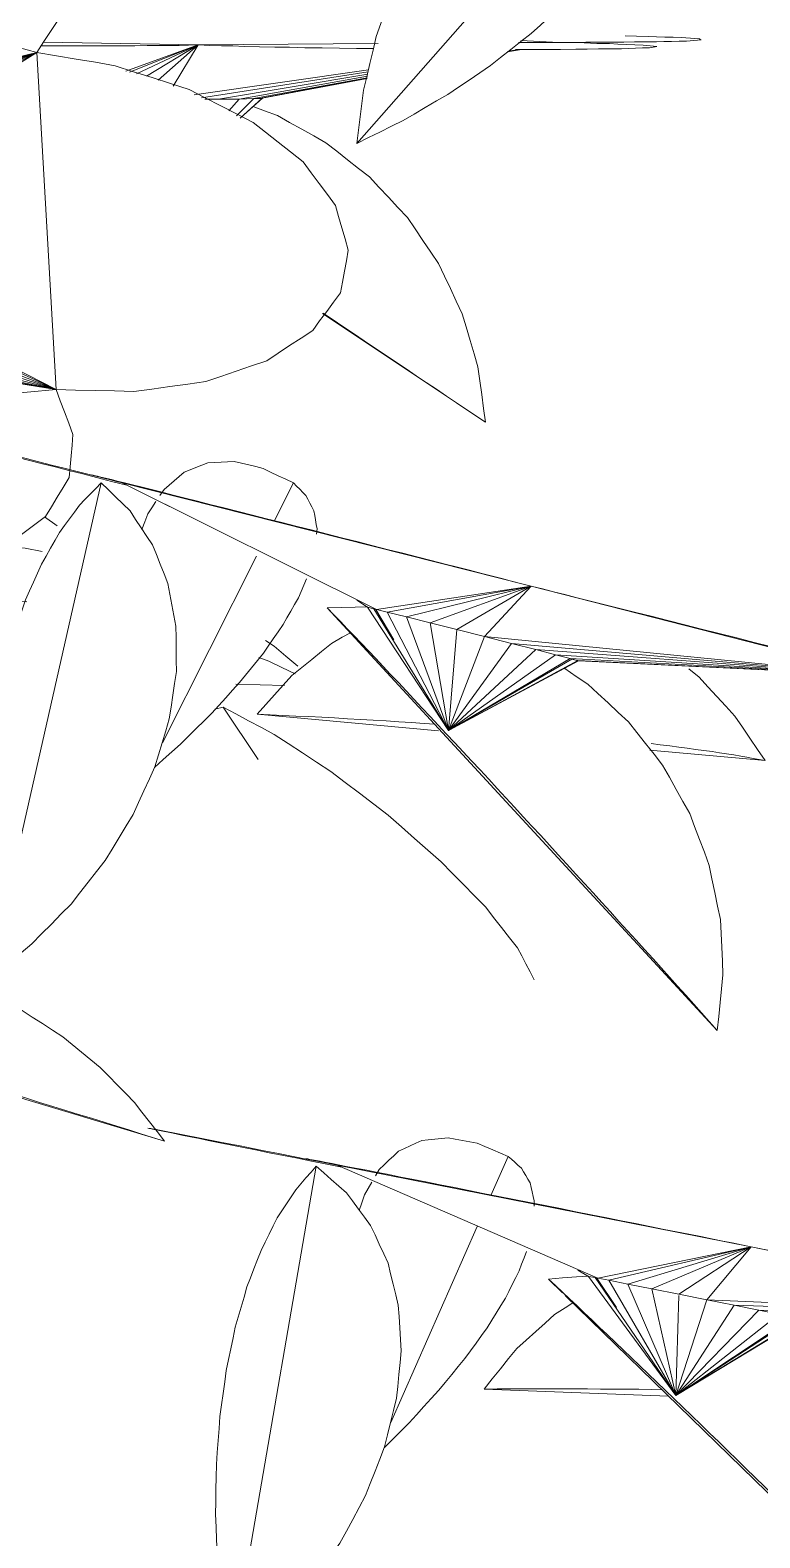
# Model space of a CAD drawing. Header units: metres. Extents: x 13.9 to 26.7, y -0.2 to 3.2.
# Drawn here: x 17.2058 to 17.2618, y 2.5053 to 2.6209 of the extents above; entities that cross this region are included whole.
import ezdxf

# ---------------------------------------------------------------- set-up
doc = ezdxf.new("R2010")
doc.units = ezdxf.units.M
doc.linetypes.add('_Pontos', pattern=[0.002, 0, -0.002])
for name, color, linetype, lineweight in [('Importações nas famílias', 10, 'Continuous', 5), ('Níveis', 50, 'Continuous', 9), ('Vegetação', 7, 'Continuous', 5)]:
    doc.layers.add(name, color=color, linetype=linetype, lineweight=lineweight)

# ---------------------------------------------------------------- blocks, each defined once
blk = doc.blocks.new('Planta_pergolado_12200 - plantas pergolado_skp_Component_12-V1675-Corte 1')
at = {"layer": 'Importações nas famílias'}
for p, q in [((17.21578, 2.58524), (17.21609, 2.58571)), ((17.22602, 2.5862), (17.22454, 2.58326)), ((17.22783, 2.58267), (17.2278, 2.58227)), ((17.22318, 2.58058), (17.21596, 2.56626))]:
    blk.add_line(p, q, dxfattribs=at)
at = {"layer": 'Importações nas famílias', "flags": 128}
for points in [[(17.21609, 2.58571), (17.21648, 2.58604), (17.21686, 2.58637), (17.21725, 2.5867), (17.21764, 2.58703)], [(17.21764, 2.58703), (17.21809, 2.58721), (17.21854, 2.58739), (17.219, 2.58757), (17.21945, 2.58775)], [(17.21945, 2.58775), (17.21996, 2.58777), (17.22047, 2.5878), (17.22097, 2.58782), (17.22148, 2.58785)], [(17.22148, 2.58785), (17.22203, 2.58772), (17.22259, 2.58759), (17.22314, 2.58746), (17.22369, 2.58732)], [(17.22369, 2.58732), (17.22427, 2.58704), (17.22485, 2.58676), (17.22543, 2.58648), (17.22602, 2.5862)], [(17.22602, 2.5862), (17.22626, 2.58596), (17.2265, 2.58572), (17.22674, 2.58548), (17.22698, 2.58524)], [(17.21484, 2.58382), (17.21515, 2.5843), (17.21546, 2.58477)], [(17.22698, 2.58524), (17.22713, 2.58495), (17.22728, 2.58465), (17.22743, 2.58436), (17.22758, 2.58406)], [(17.21438, 2.58263), (17.21461, 2.58322), (17.21484, 2.58382)], [(17.22758, 2.58406), (17.22765, 2.58371), (17.22771, 2.58337), (17.22777, 2.58302), (17.22783, 2.58267)], [(17.22703, 2.57884), (17.22682, 2.57835), (17.22662, 2.57787), (17.22641, 2.57739)], [(17.22641, 2.57739), (17.22611, 2.57688), (17.22582, 2.57636), (17.22552, 2.57584), (17.22523, 2.57533)], [(17.22523, 2.57533), (17.22485, 2.57478), (17.22447, 2.57424), (17.22409, 2.57369), (17.22371, 2.57315)], [(17.22371, 2.57315), (17.22326, 2.57258), (17.2228, 2.57201), (17.22234, 2.57145), (17.22188, 2.57088)], [(17.22188, 2.57088), (17.22135, 2.5703), (17.22082, 2.56971), (17.22029, 2.56913), (17.21976, 2.56855)], [(17.21976, 2.56855), (17.21916, 2.56795), (17.21856, 2.56736), (17.21796, 2.56676), (17.21736, 2.56617)], [(17.21736, 2.56617), (17.21669, 2.56557), (17.21603, 2.56498), (17.21537, 2.56438)]]:
    blk.add_lwpolyline(points, dxfattribs=at)
blk = doc.blocks.new('Planta_pergolado_12200 - plantas pergolado_skp_Component_12-V1676-Corte 1')
at = {"layer": 'Importações nas famílias'}
blk.add_line((17.25854, 2.5442), (17.22861, 2.57663), dxfattribs=at)
at = {"layer": 'Importações nas famílias', "flags": 128}
for points in [[(17.22861, 2.57663), (17.22968, 2.57665), (17.23075, 2.57668), (17.23169, 2.5767)], [(17.23067, 2.57448), (17.23015, 2.57502), (17.22964, 2.57556), (17.22913, 2.57609), (17.22861, 2.57663)], [(17.23289, 2.57214), (17.23234, 2.57272), (17.23178, 2.57331), (17.23122, 2.5739), (17.23067, 2.57448)], [(17.23526, 2.56962), (17.23467, 2.57025), (17.23408, 2.57088), (17.23348, 2.57151), (17.23289, 2.57214)], [(17.24684, 2.57196), (17.24772, 2.57136), (17.2486, 2.57077)], [(17.2486, 2.57077), (17.24938, 2.57005), (17.25016, 2.56932), (17.25094, 2.5686), (17.25172, 2.56788)], [(17.23775, 2.56696), (17.23713, 2.56762), (17.23651, 2.56829), (17.23588, 2.56895), (17.23526, 2.56962)], [(17.25172, 2.56788), (17.25238, 2.56705), (17.25303, 2.56621), (17.25369, 2.56538), (17.25435, 2.56454)], [(17.24034, 2.56418), (17.23969, 2.56488), (17.23904, 2.56557), (17.2384, 2.56626), (17.23775, 2.56696)], [(17.24298, 2.56132), (17.24232, 2.56204), (17.24166, 2.56275), (17.241, 2.56347), (17.24034, 2.56418)], [(17.25435, 2.56454), (17.25487, 2.56362), (17.25539, 2.56269), (17.25591, 2.56177), (17.25643, 2.56084)], [(17.24566, 2.55841), (17.24499, 2.55914), (17.24432, 2.55987), (17.24365, 2.56059), (17.24298, 2.56132)], [(17.25643, 2.56084), (17.2568, 2.55985), (17.25718, 2.55885), (17.25755, 2.55786), (17.25792, 2.55686)], [(17.24835, 2.55548), (17.24767, 2.55621), (17.247, 2.55694), (17.24633, 2.55768), (17.24566, 2.55841)], [(17.25792, 2.55686), (17.25813, 2.55582), (17.25835, 2.55478), (17.25856, 2.55374), (17.25878, 2.5527)], [(17.251, 2.55256), (17.25034, 2.55329), (17.24968, 2.55402), (17.24901, 2.55475), (17.24835, 2.55548)], [(17.25361, 2.54969), (17.25296, 2.55041), (17.25231, 2.55112), (17.25166, 2.55184), (17.251, 2.55256)], [(17.25878, 2.5527), (17.25883, 2.55164), (17.25888, 2.55057), (17.25893, 2.54951), (17.25898, 2.54845)], [(17.25613, 2.54689), (17.2555, 2.54759), (17.25487, 2.54829), (17.25424, 2.54899), (17.25361, 2.54969)], [(17.25898, 2.54845), (17.25887, 2.54739), (17.25876, 2.54633), (17.25865, 2.54527), (17.25854, 2.5442)], [(17.25854, 2.5442), (17.25793, 2.54488), (17.25733, 2.54555), (17.25673, 2.54622), (17.25613, 2.54689)]]:
    blk.add_lwpolyline(points, dxfattribs=at)
blk = doc.blocks.new('Planta_pergolado_12200 - plantas pergolado_skp_Component_12-V1677-Corte 1')
at = {"layer": 'Importações nas famílias'}
for p, q in [((17.25636, 2.57193), (17.25714, 2.57131)), ((17.23714, 2.56719), (17.22324, 2.56846)), ((17.26221, 2.5649), (17.25337, 2.56571))]:
    blk.add_line(p, q, dxfattribs=at)
at = {"layer": 'Importações nas famílias', "flags": 128}
for points in [[(17.22894, 2.57389), (17.22977, 2.57436), (17.23039, 2.57471)], [(17.2259, 2.57143), (17.22666, 2.57204), (17.22742, 2.57266), (17.22818, 2.57327), (17.22894, 2.57389)], [(17.22324, 2.56846), (17.2239, 2.5692), (17.22457, 2.56995), (17.22523, 2.57069), (17.2259, 2.57143)], [(17.25714, 2.57131), (17.25782, 2.57056), (17.25851, 2.56981), (17.2592, 2.56907), (17.25989, 2.56832)], [(17.22719, 2.56828), (17.2262, 2.56832), (17.22521, 2.56837), (17.22423, 2.56842), (17.22324, 2.56846)], [(17.23116, 2.56806), (17.23017, 2.56811), (17.22918, 2.56817), (17.22819, 2.56822), (17.22719, 2.56828)], [(17.25989, 2.56832), (17.26047, 2.56746), (17.26105, 2.56661), (17.26163, 2.56575), (17.26221, 2.5649)], [(17.23509, 2.56781), (17.23411, 2.56787), (17.23313, 2.56794), (17.23214, 2.568), (17.23116, 2.56806)], [(17.23686, 2.56769), (17.23606, 2.56775), (17.23509, 2.56781)], [(17.2556, 2.56594), (17.25489, 2.56602), (17.25417, 2.56611), (17.25346, 2.5662)], [(17.25815, 2.56559), (17.25751, 2.56568), (17.25687, 2.56576), (17.25624, 2.56585), (17.2556, 2.56594)], [(17.26036, 2.56524), (17.25981, 2.56533), (17.25925, 2.56542), (17.2587, 2.5655), (17.25815, 2.56559)], [(17.26221, 2.5649), (17.26175, 2.56498), (17.26129, 2.56507), (17.26082, 2.56516), (17.26036, 2.56524)]]:
    blk.add_lwpolyline(points, dxfattribs=at)
blk = doc.blocks.new('Planta_pergolado_12200 - plantas pergolado_skp_Component_12-V1670-Corte 1')
at = {"layer": 'Importações nas famílias'}
blk.add_line((17.03272, 2.54973), (17.04135, 2.58782), dxfattribs=at)
at = {"layer": 'Importações nas famílias', "flags": 128}
for points in [[(17.0397, 2.5861), (17.04011, 2.58653), (17.04052, 2.58696), (17.04094, 2.58739), (17.04135, 2.58782)], [(17.04135, 2.58782), (17.04191, 2.58728), (17.04246, 2.58674), (17.04302, 2.5862), (17.04357, 2.58566)], [(17.03817, 2.58402), (17.03855, 2.58454), (17.03893, 2.58506), (17.03932, 2.58558), (17.0397, 2.5861)], [(17.04357, 2.58566), (17.044, 2.58501), (17.04443, 2.58436), (17.04486, 2.58371), (17.04529, 2.58306)], [(17.03679, 2.58159), (17.03713, 2.58219), (17.03748, 2.5828), (17.03782, 2.58341), (17.03817, 2.58402)], [(17.04529, 2.58306), (17.04559, 2.58232), (17.04588, 2.58158), (17.04618, 2.58083), (17.04647, 2.58009)], [(17.03556, 2.57884), (17.03587, 2.57953), (17.03617, 2.58021), (17.03648, 2.5809), (17.03679, 2.58159)], [(17.04647, 2.58009), (17.04663, 2.57928), (17.04678, 2.57846), (17.04694, 2.57764), (17.04709, 2.57683)], [(17.03451, 2.57581), (17.03477, 2.57657), (17.03504, 2.57732), (17.0353, 2.57808), (17.03556, 2.57884)], [(17.04709, 2.57683), (17.0471, 2.57596), (17.04711, 2.57509), (17.04712, 2.57421), (17.04713, 2.57334)], [(17.03365, 2.57253), (17.03386, 2.57335), (17.03408, 2.57417), (17.0343, 2.57499), (17.03451, 2.57581)], [(17.04713, 2.57334), (17.04699, 2.57243), (17.04686, 2.57153), (17.04672, 2.57062), (17.04658, 2.56971)], [(17.03297, 2.56903), (17.03314, 2.5699), (17.03331, 2.57078), (17.03348, 2.57165), (17.03365, 2.57253)], [(17.04658, 2.56971), (17.04631, 2.56879), (17.04603, 2.56787), (17.04575, 2.56695), (17.04547, 2.56603)], [(17.03251, 2.56536), (17.03262, 2.56627), (17.03274, 2.56719), (17.03286, 2.56811), (17.03297, 2.56903)], [(17.04547, 2.56603), (17.04506, 2.56512), (17.04464, 2.5642), (17.04423, 2.56329), (17.04382, 2.56238)], [(17.03224, 2.56155), (17.03231, 2.5625), (17.03237, 2.56345), (17.03244, 2.5644), (17.03251, 2.56536)], [(17.03219, 2.55764), (17.03221, 2.55862), (17.03222, 2.5596), (17.03223, 2.56057), (17.03224, 2.56155)], [(17.04382, 2.56238), (17.04328, 2.56149), (17.04274, 2.56061), (17.0422, 2.55972), (17.04166, 2.55884)], [(17.04166, 2.55884), (17.041, 2.55801), (17.04035, 2.55717), (17.0397, 2.55634), (17.03905, 2.5555)], [(17.03235, 2.55369), (17.03231, 2.55468), (17.03227, 2.55567), (17.03223, 2.55666), (17.03219, 2.55764)], [(17.03905, 2.5555), (17.0383, 2.55474), (17.03754, 2.55397), (17.03679, 2.55321), (17.03604, 2.55244)], [(17.03272, 2.54973), (17.03263, 2.55072), (17.03254, 2.55171), (17.03244, 2.5527), (17.03235, 2.55369)], [(17.03604, 2.55244), (17.03521, 2.55177), (17.03438, 2.55109), (17.03355, 2.55041), (17.03272, 2.54973)]]:
    blk.add_lwpolyline(points, dxfattribs=at)
blk = doc.blocks.new('Planta_pergolado_12200 - plantas pergolado_skp_Component_17-V1678-Corte 1')
at = {"layer": 'Importações nas famílias'}
for p, q in [((17.2165, 2.5844), (17.21288, 2.5862)), ((17.21288, 2.5862), (17.2324, 2.5765)), ((17.24426, 2.57829), (17.21288, 2.5862)), ((17.2324, 2.5765), (17.24426, 2.57829)), ((17.23322, 2.57629), (17.24426, 2.57829)), ((17.23469, 2.57592), (17.24426, 2.57829)), ((17.23651, 2.57546), (17.24426, 2.57829)), ((17.23855, 2.57495), (17.24426, 2.57829)), ((17.24067, 2.57441), (17.24426, 2.57829)), ((17.24426, 2.57829), (17.27101, 2.57144)), ((17.23089, 2.5772), (17.23169, 2.57667)), ((17.23791, 2.56721), (17.23169, 2.57667)), ((17.23169, 2.57667), (17.23219, 2.57655)), ((17.23791, 2.56721), (17.23219, 2.57655)), ((17.23219, 2.57655), (17.2324, 2.5765)), ((17.23373, 2.57417), (17.23233, 2.5765)), ((17.2324, 2.5765), (17.23322, 2.57629)), ((17.23791, 2.56721), (17.23322, 2.57629)), ((17.23322, 2.57629), (17.23469, 2.57592)), ((17.23791, 2.56721), (17.23469, 2.57592)), ((17.23469, 2.57592), (17.23651, 2.57546)), ((17.23791, 2.56721), (17.23651, 2.57546)), ((17.23651, 2.57546), (17.23855, 2.57495)), ((17.23791, 2.56721), (17.23855, 2.57495)), ((17.23791, 2.56721), (17.24067, 2.57441)), ((17.23855, 2.57495), (17.24067, 2.57441)), ((17.27101, 2.57144), (17.24067, 2.57441)), ((17.24274, 2.57388), (17.24067, 2.57441)), ((17.23791, 2.56721), (17.24274, 2.57388)), ((17.23791, 2.56721), (17.24461, 2.57341)), ((17.23791, 2.56721), (17.24614, 2.57301)), ((17.24461, 2.57341), (17.24274, 2.57388)), ((17.24274, 2.57388), (17.27101, 2.57144)), ((17.24614, 2.57301), (17.24461, 2.57341)), ((17.24461, 2.57341), (17.27101, 2.57144)), ((17.27101, 2.57144), (17.24614, 2.57301)), ((17.24725, 2.57273), (17.24614, 2.57301)), ((17.23791, 2.56721), (17.24725, 2.57273)), ((17.23791, 2.56721), (17.24739, 2.57268)), ((17.24784, 2.57257), (17.23791, 2.56721)), ((17.23791, 2.56721), (17.24789, 2.57255)), ((17.27101, 2.57144), (17.24725, 2.57273)), ((17.24772, 2.5726), (17.24725, 2.57273)), ((17.24789, 2.57255), (17.24739, 2.57268)), ((17.24772, 2.5726), (17.24784, 2.57257)), ((17.24784, 2.57257), (17.24789, 2.57255)), ((17.24784, 2.57257), (17.27101, 2.57144)), ((17.24789, 2.57255), (17.27101, 2.57144))]:
    blk.add_line(p, q, dxfattribs=at)
at = {"layer": 'Importações nas famílias', "flags": 128}
for points in [[(17.20667, 2.5877), (17.20577, 2.58793), (17.20488, 2.58816), (17.20399, 2.58838), (17.20309, 2.58861)], [(17.20453, 2.58831), (17.20551, 2.58807), (17.20648, 2.58782), (17.20746, 2.58757), (17.20843, 2.58733)], [(17.21092, 2.58662), (17.20985, 2.58689), (17.20879, 2.58716), (17.20773, 2.58743), (17.20667, 2.5877)], [(17.20843, 2.58733), (17.20954, 2.58705), (17.21066, 2.58677), (17.21177, 2.58648), (17.21288, 2.5862)], [(17.2111, 2.58667), (17.21095, 2.58671), (17.2108, 2.58675), (17.21065, 2.58679), (17.2105, 2.58683)], [(17.2105, 2.58683), (17.21066, 2.58679), (17.21082, 2.58676), (17.21098, 2.58672), (17.21114, 2.58668)], [(17.21323, 2.58603), (17.21207, 2.58632), (17.21092, 2.58662)], [(17.21288, 2.5862), (17.21244, 2.58632), (17.21199, 2.58644), (17.21154, 2.58655), (17.2111, 2.58667)], [(17.21114, 2.58668), (17.21159, 2.58657), (17.21205, 2.58646), (17.2125, 2.58634), (17.21296, 2.58623)], [(17.21296, 2.58623), (17.21368, 2.58605), (17.2144, 2.58587), (17.21512, 2.58569), (17.21584, 2.58551)], [(17.21584, 2.58551), (17.21678, 2.58527), (17.21772, 2.58503), (17.21866, 2.5848), (17.2196, 2.58456)], [(17.2196, 2.58456), (17.22069, 2.58428), (17.22178, 2.58401), (17.22287, 2.58373), (17.22396, 2.58346)], [(17.22396, 2.58346), (17.22513, 2.58316), (17.2263, 2.58286), (17.22747, 2.58257), (17.22864, 2.58227)], [(17.22864, 2.58227), (17.22981, 2.58197), (17.23098, 2.58168), (17.23215, 2.58138), (17.23332, 2.58108)], [(17.23332, 2.58108), (17.23441, 2.58081), (17.23549, 2.58053), (17.23658, 2.58025), (17.23767, 2.57998)], [(17.23767, 2.57998), (17.2386, 2.57974), (17.23953, 2.5795), (17.24047, 2.57926), (17.2414, 2.57902)], [(17.2414, 2.57902), (17.24211, 2.57884), (17.24283, 2.57865), (17.24354, 2.57847), (17.24426, 2.57829)], [(17.24426, 2.57829), (17.24512, 2.57807), (17.24598, 2.57786), (17.24684, 2.57764), (17.2477, 2.57742)], [(17.2477, 2.57742), (17.24882, 2.57714), (17.24994, 2.57686), (17.25106, 2.57657), (17.25219, 2.57629)], [(17.25219, 2.57629), (17.25347, 2.57597), (17.25476, 2.57564), (17.25605, 2.57531), (17.25734, 2.57499)], [(17.25734, 2.57499), (17.25869, 2.57465), (17.26003, 2.57431), (17.26137, 2.57396), (17.26272, 2.57362)]]:
    blk.add_lwpolyline(points, dxfattribs=at)
blk = doc.blocks.new('Planta_pergolado_12200 - plantas pergolado_skp_Component_16-V1679-Corte 1')
for name, p in [('Planta_pergolado_12200 - plantas pergolado_skp_Component_17-V1678-Corte 1', (0, 0)), ('Planta_pergolado_12200 - plantas pergolado_skp_Component_12-V1675-Corte 1', (0, 0)), ('Planta_pergolado_12200 - plantas pergolado_skp_Component_12-V1670-Corte 1', (0.16991, -0.00161)), ('Planta_pergolado_12200 - plantas pergolado_skp_Component_12-V1676-Corte 1', (0, 0)), ('Planta_pergolado_12200 - plantas pergolado_skp_Component_12-V1677-Corte 1', (0, 0))]:
    blk.add_blockref(name, p)
blk = doc.blocks.new('Planta_pergolado_12200 - plantas pergolado_skp_-3067460-Corte 1')
blk.add_blockref('Planta_pergolado_12200 - plantas pergolado_skp_Component_16-V1679-Corte 1', (0, 0))
blk = doc.blocks.new('Planta_pergolado_12200 - plantas pergolado_skp_Component_12-V1912-Corte 1')
at = {"layer": 'Importações nas famílias'}
for p, q in [((17.19471, 2.58145), (17.19605, 2.58149)), ((17.20543, 2.58119), (17.20675, 2.58093)), ((17.22388, 2.57411), (17.22454, 2.57369)), ((17.20368, 2.5712), (17.17228, 2.57198)), ((17.22413, 2.57252), (17.22336, 2.57281)), ((17.22533, 2.57067), (17.22161, 2.57076))]:
    blk.add_line(p, q, dxfattribs=at)
at = {"layer": 'Importações nas famílias', "flags": 128}
for points in [[(17.18948, 2.58066), (17.19079, 2.58086), (17.19209, 2.58106), (17.1934, 2.58125), (17.19471, 2.58145)], [(17.20275, 2.58141), (17.20409, 2.5813), (17.20543, 2.58119)], [(17.18451, 2.57928), (17.18576, 2.57963), (17.187, 2.57997), (17.18824, 2.58032), (17.18948, 2.58066)], [(17.17992, 2.57734), (17.18107, 2.57783), (17.18222, 2.57831), (17.18337, 2.5788), (17.18451, 2.57928)], [(17.17581, 2.57489), (17.17684, 2.5755), (17.17787, 2.57612), (17.17889, 2.57673), (17.17992, 2.57734)], [(17.19072, 2.57693), (17.18951, 2.57674), (17.18829, 2.57656), (17.18707, 2.57637), (17.18585, 2.57618)], [(17.19568, 2.57733), (17.19444, 2.57723), (17.1932, 2.57713), (17.19196, 2.57703), (17.19072, 2.57693)], [(17.20067, 2.57739), (17.19942, 2.57737), (17.19817, 2.57736), (17.19693, 2.57735), (17.19568, 2.57733)], [(17.20556, 2.57709), (17.20439, 2.57716), (17.20315, 2.57724), (17.20191, 2.57731), (17.20067, 2.57739)], [(17.18585, 2.57618), (17.18467, 2.57591), (17.18349, 2.57564), (17.1823, 2.57537), (17.18112, 2.5751)], [(17.17228, 2.57198), (17.17316, 2.5727), (17.17404, 2.57343), (17.17493, 2.57416), (17.17581, 2.57489)], [(17.18112, 2.5751), (17.17998, 2.57475), (17.17885, 2.5744), (17.17771, 2.57404), (17.17658, 2.57369)], [(17.17658, 2.57369), (17.1755, 2.57326), (17.17443, 2.57283), (17.17335, 2.57241), (17.17228, 2.57198)], [(17.22454, 2.57369), (17.22544, 2.57292), (17.22635, 2.57215)], [(17.22614, 2.57156), (17.22513, 2.57204), (17.22413, 2.57252)]]:
    blk.add_lwpolyline(points, dxfattribs=at)
blk = doc.blocks.new('Planta_pergolado_12200 - plantas pergolado_skp_Component_17-V1914-Corte 1')
at = {"layer": 'Importações nas famílias'}
for p, q in [((17.18775, 2.62434), (17.20633, 2.61924)), ((17.20633, 2.61924), (17.1735, 2.61111)), ((17.17463, 2.61078), (17.20633, 2.61924)), ((17.17649, 2.61017), (17.20633, 2.61924)), ((17.20633, 2.61924), (17.17886, 2.60935)), ((17.20633, 2.61924), (17.18116, 2.60827)), ((17.18299, 2.60694), (17.20633, 2.61924)), ((17.18426, 2.60546), (17.20633, 2.61924)), ((17.20781, 2.59336), (17.20633, 2.61924)), ((17.18428, 2.60543), (17.20781, 2.59336)), ((17.20781, 2.59336), (17.18604, 2.60335)), ((17.20781, 2.59336), (17.18718, 2.60144)), ((17.20781, 2.59336), (17.18902, 2.5994)), ((17.20781, 2.59336), (17.19171, 2.59754)), ((17.20781, 2.59336), (17.19415, 2.59625)), ((17.20781, 2.59336), (17.19586, 2.59552)), ((17.20781, 2.59336), (17.19596, 2.59531)), ((17.20781, 2.59336), (17.196, 2.59528)), ((17.20781, 2.59336), (17.19905, 2.5926))]:
    blk.add_line(p, q, dxfattribs=at)
at = {"layer": 'Importações nas famílias', "flags": 128}
for points in [[(17.20853, 2.62262), (17.20798, 2.62177), (17.20743, 2.62093), (17.20688, 2.62008), (17.20633, 2.61924)], [(17.20633, 2.61924), (17.20783, 2.61898), (17.20934, 2.61873), (17.21084, 2.61848), (17.21235, 2.61822)], [(17.21235, 2.61822), (17.21376, 2.61776), (17.21518, 2.61731), (17.21659, 2.61685), (17.21801, 2.61639)], [(17.21801, 2.61639), (17.21924, 2.61576), (17.22046, 2.61513), (17.22169, 2.6145), (17.22292, 2.61387)], [(17.22292, 2.61387), (17.22388, 2.61312), (17.22484, 2.61236), (17.2258, 2.6116), (17.22676, 2.61084)], [(17.22676, 2.61084), (17.22738, 2.61), (17.228, 2.60917), (17.22863, 2.60833), (17.22925, 2.6075)], [(17.22925, 2.6075), (17.22949, 2.60664), (17.22974, 2.60578), (17.22998, 2.60493), (17.23023, 2.60407)], [(17.23023, 2.60407), (17.23008, 2.60325), (17.22993, 2.60244), (17.22978, 2.60162), (17.22963, 2.6008)], [(17.22963, 2.6008), (17.2291, 2.60007), (17.22857, 2.59935), (17.22803, 2.59863), (17.2275, 2.5979)], [(17.2275, 2.5979), (17.22662, 2.59732), (17.22573, 2.59674), (17.22485, 2.59616), (17.22397, 2.59557)], [(17.22397, 2.59557), (17.2228, 2.59518), (17.22163, 2.59478), (17.22046, 2.59438), (17.21929, 2.59398)], [(17.21929, 2.59398), (17.21791, 2.59379), (17.21654, 2.5936), (17.21516, 2.59341), (17.21378, 2.59322)], [(17.21378, 2.59322), (17.21229, 2.59326), (17.2108, 2.59329), (17.2093, 2.59333), (17.20781, 2.59336)], [(17.20781, 2.59336), (17.20813, 2.5925), (17.20846, 2.59165), (17.20878, 2.59079), (17.2091, 2.58993)], [(17.2091, 2.58993), (17.20903, 2.5891), (17.20896, 2.58827), (17.20889, 2.58744), (17.20882, 2.58661)], [(17.20882, 2.58661), (17.20836, 2.58586), (17.2079, 2.58512), (17.20745, 2.58437), (17.20699, 2.58362)], [(17.20699, 2.58362), (17.20617, 2.58301), (17.20535, 2.58239), (17.20454, 2.58178), (17.20384, 2.58125)]]:
    blk.add_lwpolyline(points, dxfattribs=at)
blk = doc.blocks.new('Planta_pergolado_12200 - plantas pergolado_skp_Component_16-V1915-Corte 1')
for name in ['Planta_pergolado_12200 - plantas pergolado_skp_Component_17-V1914-Corte 1', 'Planta_pergolado_12200 - plantas pergolado_skp_Component_12-V1912-Corte 1']:
    blk.add_blockref(name, (0, 0))
blk = doc.blocks.new('Planta_pergolado_12200 - plantas pergolado_skp_-V1928-Corte 1')
blk.add_blockref('Planta_pergolado_12200 - plantas pergolado_skp_Component_16-V1915-Corte 1', (0, 0))
blk = doc.blocks.new('Planta_pergolado_12200 - plantas pergolado_skp_-3067462-Corte 1')
blk.add_blockref('Planta_pergolado_12200 - plantas pergolado_skp_-V1928-Corte 1', (0, 0))
blk = doc.blocks.new('Planta_pergolado_12200 - plantas pergolado_skp_-3067465-Corte 1')
for name in ['Planta_pergolado_12200 - plantas pergolado_skp_-3067462-Corte 1', 'Planta_pergolado_12200 - plantas pergolado_skp_-3067460-Corte 1']:
    blk.add_blockref(name, (0, 0))
blk = doc.blocks.new('Planta_pergolado_12200 - plantas pergolado_skp_Component_12-V2201-Corte 1')
at = {"layer": 'Importações nas famílias'}
blk.add_line((17.24075, 2.59086), (17.22825, 2.5992), dxfattribs=at)
at = {"layer": 'Importações nas famílias', "flags": 128}
for points in [[(17.22292, 2.61509), (17.2238, 2.61476), (17.2248, 2.61439)], [(17.2248, 2.61439), (17.22573, 2.61387), (17.22666, 2.61335), (17.22758, 2.61283), (17.22851, 2.61231)], [(17.22851, 2.61231), (17.22935, 2.61165), (17.23018, 2.61099), (17.23102, 2.61034), (17.23186, 2.60968)], [(17.23186, 2.60968), (17.23258, 2.6089), (17.23331, 2.60812), (17.23403, 2.60734), (17.23476, 2.60657)], [(17.23476, 2.60657), (17.23536, 2.60569), (17.23595, 2.6048), (17.23655, 2.60392), (17.23715, 2.60304)], [(17.23715, 2.60304), (17.2376, 2.60208), (17.23806, 2.60112), (17.23851, 2.60015), (17.23897, 2.59919)], [(17.23144, 2.59711), (17.23062, 2.59766), (17.22981, 2.59821), (17.22899, 2.59876), (17.22829, 2.59922)], [(17.23897, 2.59919), (17.23927, 2.59817), (17.23957, 2.59714), (17.23988, 2.59612), (17.24018, 2.5951)], [(17.23466, 2.59496), (17.23385, 2.59549), (17.23305, 2.59603), (17.23225, 2.59657), (17.23144, 2.59711)], [(17.23777, 2.59286), (17.23699, 2.59339), (17.23621, 2.59391), (17.23544, 2.59443), (17.23466, 2.59496)], [(17.24018, 2.5951), (17.24032, 2.59404), (17.24047, 2.59298), (17.24061, 2.59192), (17.24075, 2.59086)], [(17.24075, 2.59086), (17.24001, 2.59136), (17.23926, 2.59186), (17.23852, 2.59236), (17.23777, 2.59286)]]:
    blk.add_lwpolyline(points, dxfattribs=at)
blk = doc.blocks.new('Planta_pergolado_12200 - plantas pergolado_skp_Component_17-V2203-Corte 1')
at = {"layer": 'Importações nas famílias'}
for p, q in [((17.20666, 2.61975), (17.20742, 2.61975)), ((17.21872, 2.61981), (17.20685, 2.62003)), ((17.21316, 2.6178), (17.21872, 2.61981)), ((17.21345, 2.61773), (17.21872, 2.61981)), ((17.21399, 2.6176), (17.21872, 2.61981)), ((17.21474, 2.61741), (17.21872, 2.61981)), ((17.21565, 2.61711), (17.21872, 2.61981)), ((17.2168, 2.61664), (17.21872, 2.61981)), ((17.21872, 2.61981), (17.23251, 2.61991)), ((17.24243, 2.61927), (17.24351, 2.61947)), ((17.24244, 2.61927), (17.24349, 2.61947)), ((17.24345, 2.61947), (17.24246, 2.61929)), ((17.24332, 2.61947), (17.24251, 2.61933)), ((17.24328, 2.61999), (17.24638, 2.62001)), ((17.24346, 2.62015), (17.24638, 2.62001)), ((17.23179, 2.61791), (17.21841, 2.61598)), ((17.21897, 2.61575), (17.23176, 2.61774)), ((17.22026, 2.61565), (17.23173, 2.61757)), ((17.2317, 2.61741), (17.22185, 2.61566)), ((17.23168, 2.61729), (17.22299, 2.61569)), ((17.22361, 2.61572), (17.23167, 2.61724)), ((17.22367, 2.61576), (17.23168, 2.61726)), ((17.22165, 2.61438), (17.22299, 2.61569)), ((17.22299, 2.61569), (17.22185, 2.61566)), ((17.22361, 2.61572), (17.22193, 2.6142)), ((17.22194, 2.6142), (17.22367, 2.61576)), ((17.22349, 2.61571), (17.22299, 2.61569)), ((17.22349, 2.61571), (17.22361, 2.61572)), ((17.22361, 2.61572), (17.22367, 2.61576)), ((17.22026, 2.61565), (17.21921, 2.61565)), ((17.22185, 2.61566), (17.22026, 2.61565)), ((17.22105, 2.61476), (17.22185, 2.61566))]:
    blk.add_line(p, q, dxfattribs=at)
at = {"layer": 'Importações nas famílias', "flags": 128}
for points in [[(17.25324, 2.62047), (17.25235, 2.62049), (17.25147, 2.62051)], [(17.25579, 2.62037), (17.25515, 2.6204), (17.25451, 2.62042), (17.25387, 2.62044), (17.25324, 2.62047)], [(17.25718, 2.62028), (17.25683, 2.6203), (17.25648, 2.62032), (17.25613, 2.62035), (17.25579, 2.62037)], [(17.20742, 2.61975), (17.20854, 2.61975), (17.20967, 2.61975), (17.21079, 2.61974), (17.21191, 2.61974)], [(17.21191, 2.61974), (17.21288, 2.61975), (17.21384, 2.61975), (17.2148, 2.61976), (17.21577, 2.61976)], [(17.21577, 2.61976), (17.21651, 2.61977), (17.21724, 2.61978), (17.21798, 2.6198), (17.21872, 2.61981)], [(17.21872, 2.61981), (17.21961, 2.61978), (17.22049, 2.61975), (17.22138, 2.61973), (17.22226, 2.6197)], [(17.22226, 2.6197), (17.22342, 2.61967), (17.22458, 2.61965), (17.22573, 2.61963), (17.22689, 2.6196)], [(17.22689, 2.6196), (17.22822, 2.61958), (17.22955, 2.61957), (17.23087, 2.61955), (17.2322, 2.61953)], [(17.24306, 2.61946), (17.24421, 2.61947), (17.24537, 2.61947), (17.24652, 2.61947), (17.24768, 2.61948)], [(17.24638, 2.62001), (17.24742, 2.62001), (17.24846, 2.62002), (17.24949, 2.62002), (17.25053, 2.62002)], [(17.25028, 2.61991), (17.2493, 2.61993), (17.24833, 2.61996), (17.24736, 2.61999), (17.24638, 2.62001)], [(17.24768, 2.61948), (17.24856, 2.61949), (17.24944, 2.6195), (17.25032, 2.61951), (17.2512, 2.61952)], [(17.25286, 2.6198), (17.25221, 2.61982), (17.25157, 2.61985), (17.25092, 2.61988), (17.25028, 2.61991)], [(17.25053, 2.62002), (17.25136, 2.62003), (17.2522, 2.62004), (17.25304, 2.62005), (17.25387, 2.62006)], [(17.2512, 2.61952), (17.25174, 2.61954), (17.25227, 2.61956), (17.25281, 2.61958), (17.25334, 2.6196)], [(17.25391, 2.61969), (17.25365, 2.61972), (17.25339, 2.61974), (17.25312, 2.61977), (17.25286, 2.6198)], [(17.25334, 2.6196), (17.25349, 2.61962), (17.25363, 2.61964), (17.25377, 2.61967), (17.25391, 2.61969)], [(17.25387, 2.62006), (17.25445, 2.62007), (17.25503, 2.62008), (17.25561, 2.6201), (17.25619, 2.62011)], [(17.25619, 2.62011), (17.25647, 2.62013), (17.25675, 2.62015), (17.25703, 2.62017), (17.25731, 2.62019)], [(17.25731, 2.62019), (17.25728, 2.62021), (17.25724, 2.62023), (17.25721, 2.62025), (17.25718, 2.62028)]]:
    blk.add_lwpolyline(points, dxfattribs=at)
blk = doc.blocks.new('Planta_pergolado_12200 - plantas pergolado_skp_Component_16-V2204-Corte 1')
for name in ['Planta_pergolado_12200 - plantas pergolado_skp_Component_17-V2203-Corte 1', 'Planta_pergolado_12200 - plantas pergolado_skp_Component_12-V2201-Corte 1']:
    blk.add_blockref(name, (0, 0))
blk = doc.blocks.new('Planta_pergolado_12200 - plantas pergolado_skp_-3067414-Corte 1')
blk.add_blockref('Planta_pergolado_12200 - plantas pergolado_skp_Component_16-V2204-Corte 1', (0, 0))
blk = doc.blocks.new('Planta_pergolado_12200 - plantas pergolado_skp_Component_12-V1665-Corte 1')
at = {"layer": 'Importações nas famílias'}
for p, q in [((16.99083, 2.60429), (17.00603, 2.59885)), ((17.01539, 2.59551), (17.02984, 2.59035))]:
    blk.add_line(p, q, dxfattribs=at)
at = {"layer": 'Importações nas famílias', "flags": 128}
for points in [[(16.99083, 2.60429), (16.99174, 2.60454), (16.99265, 2.60479), (16.99357, 2.60504), (16.99448, 2.60529)], [(16.99448, 2.60529), (16.99541, 2.60544), (16.99634, 2.60559), (16.99726, 2.60575), (16.99819, 2.6059)], [(16.99819, 2.6059), (16.99913, 2.60594), (17.00006, 2.60599), (17.00099, 2.60604), (17.00193, 2.60608)], [(17.00193, 2.60608), (17.00285, 2.60603), (17.00378, 2.60597), (17.00471, 2.60592), (17.00564, 2.60586)], [(17.00564, 2.60586), (17.00655, 2.6057), (17.00746, 2.60554), (17.00837, 2.60538), (17.00928, 2.60522)], [(16.99222, 2.60384), (16.99187, 2.60395), (16.99153, 2.60406), (16.99118, 2.60417), (16.99083, 2.60429)], [(17.00928, 2.60522), (17.01017, 2.60496), (17.01106, 2.6047), (17.01194, 2.60444), (17.01283, 2.60418)], [(17.01283, 2.60418), (17.01368, 2.60382), (17.01453, 2.60346), (17.01538, 2.6031), (17.01623, 2.60274)], [(16.99418, 2.60318), (16.99369, 2.60334), (16.9932, 2.60351), (16.99271, 2.60367), (16.99222, 2.60384)], [(16.99665, 2.60233), (16.99603, 2.60254), (16.99542, 2.60275), (16.9948, 2.60296), (16.99418, 2.60318)], [(16.99958, 2.6013), (16.99885, 2.60156), (16.99812, 2.60182), (16.99738, 2.60207), (16.99665, 2.60233)], [(17.01623, 2.60274), (17.01703, 2.60229), (17.01784, 2.60183), (17.01864, 2.60138), (17.01945, 2.60093)], [(17.0029, 2.60013), (17.00207, 2.60043), (17.00124, 2.60072), (17.00041, 2.60101), (16.99958, 2.6013)], [(17.01945, 2.60093), (17.0202, 2.60038), (17.02095, 2.59984), (17.0217, 2.5993), (17.02245, 2.59875)], [(17.00643, 2.59888), (17.00563, 2.59916), (17.00472, 2.59949), (17.00381, 2.59981), (17.0029, 2.60013)], [(17.02245, 2.59875), (17.02314, 2.59813), (17.02383, 2.5975), (17.02452, 2.59687), (17.0252, 2.59625)], [(17.0252, 2.59625), (17.02582, 2.59554), (17.02644, 2.59484), (17.02706, 2.59414), (17.02768, 2.59343)], [(17.01842, 2.59455), (17.01741, 2.59492), (17.0164, 2.59528), (17.01552, 2.5956)], [(17.0224, 2.59309), (17.02141, 2.59346), (17.02041, 2.59382), (17.01942, 2.59419), (17.01842, 2.59455)], [(17.02624, 2.59168), (17.02528, 2.59204), (17.02432, 2.59239), (17.02336, 2.59274), (17.0224, 2.59309)], [(17.02768, 2.59343), (17.02822, 2.59266), (17.02876, 2.59189), (17.0293, 2.59112), (17.02984, 2.59035)], [(17.02984, 2.59035), (17.02894, 2.59068), (17.02804, 2.59101), (17.02714, 2.59135), (17.02624, 2.59168)]]:
    blk.add_lwpolyline(points, dxfattribs=at)
blk = doc.blocks.new('Planta_pergolado_12200 - plantas pergolado_skp_Component_12-V2300-Corte 1')
at = {"layer": 'Importações nas famílias'}
for p, q in [((17.07274, 2.52725), (17.07141, 2.52425)), ((17.06256, 2.52576), (17.06285, 2.52625)), ((17.07474, 2.52383), (17.07473, 2.52343)), ((17.07037, 2.52188), (17.06374, 2.50682))]:
    blk.add_line(p, q, dxfattribs=at)
at = {"layer": 'Importações nas famílias', "flags": 128}
for points in [[(17.06433, 2.52765), (17.06477, 2.52785), (17.06521, 2.52805), (17.06566, 2.52826), (17.0661, 2.52846)], [(17.0661, 2.52846), (17.0666, 2.52851), (17.06711, 2.52856), (17.06762, 2.52861), (17.06812, 2.52866)], [(17.06812, 2.52866), (17.06868, 2.52856), (17.06924, 2.52846), (17.0698, 2.52836), (17.07035, 2.52826)], [(17.07035, 2.52826), (17.07095, 2.52801), (17.07155, 2.52776), (17.07214, 2.5275), (17.07274, 2.52725)], [(17.06285, 2.52625), (17.06322, 2.5266), (17.06359, 2.52695), (17.06396, 2.5273), (17.06433, 2.52765)], [(17.07274, 2.52725), (17.07299, 2.52703), (17.07324, 2.5268), (17.07349, 2.52658), (17.07375, 2.52635)], [(17.07375, 2.52635), (17.07391, 2.52606), (17.07408, 2.52578), (17.07425, 2.52549), (17.07442, 2.52521)], [(17.06131, 2.52309), (17.0615, 2.52369), (17.0617, 2.5243)], [(17.0617, 2.5243), (17.06199, 2.52479), (17.06227, 2.52528)], [(17.07442, 2.52521), (17.0745, 2.52486), (17.07458, 2.52452), (17.07466, 2.52417), (17.07474, 2.52383)], [(17.07414, 2.51996), (17.07396, 2.51947), (17.07377, 2.51897), (17.07359, 2.51848)], [(17.07359, 2.51848), (17.07332, 2.51795), (17.07305, 2.51742), (17.07279, 2.51689), (17.07252, 2.51636)], [(17.07252, 2.51636), (17.07217, 2.5158), (17.07182, 2.51523), (17.07147, 2.51467), (17.07112, 2.5141)], [(17.07112, 2.5141), (17.07069, 2.51351), (17.07027, 2.51292), (17.06984, 2.51233), (17.06941, 2.51174)], [(17.06941, 2.51174), (17.06891, 2.51113), (17.06841, 2.51052), (17.06791, 2.50991), (17.06741, 2.5093)], [(17.06741, 2.5093), (17.06684, 2.50868), (17.06627, 2.50805), (17.06571, 2.50743), (17.06514, 2.5068)], [(17.06514, 2.5068), (17.06451, 2.50617), (17.06388, 2.50554), (17.06325, 2.50491)]]:
    blk.add_lwpolyline(points, dxfattribs=at)
blk = doc.blocks.new('Planta_pergolado_12200 - plantas pergolado_skp_Component_12-V2304-Corte 1')
at = {"layer": 'Importações nas famílias'}
for p, q in [((17.24667, 2.52407), (17.24559, 2.52512)), ((17.27717, 2.49431), (17.24688, 2.52386))]:
    blk.add_line(p, q, dxfattribs=at)
at = {"layer": 'Importações nas famílias', "flags": 128}
for points in [[(17.24559, 2.52512), (17.24666, 2.5252), (17.24773, 2.52528), (17.24866, 2.52535)], [(17.24776, 2.52308), (17.24721, 2.52359), (17.24667, 2.5241), (17.24613, 2.52461), (17.24559, 2.52512)], [(17.2501, 2.52086), (17.24951, 2.52141), (17.24893, 2.52197), (17.24834, 2.52253), (17.24776, 2.52308)], [(17.2526, 2.51847), (17.25197, 2.51907), (17.25135, 2.51966), (17.25072, 2.52026), (17.2501, 2.52086)], [(17.26404, 2.52141), (17.26495, 2.52086), (17.26586, 2.52031)], [(17.26586, 2.52031), (17.26668, 2.51963), (17.26749, 2.51895), (17.26831, 2.51827), (17.26912, 2.51759)], [(17.25522, 2.51594), (17.25457, 2.51657), (17.25391, 2.5172), (17.25325, 2.51784), (17.2526, 2.51847)], [(17.26912, 2.51759), (17.26982, 2.51679), (17.27052, 2.51599), (17.27122, 2.5152), (17.27192, 2.5144)], [(17.25795, 2.5133), (17.25727, 2.51396), (17.25659, 2.51462), (17.25591, 2.51528), (17.25522, 2.51594)], [(17.27192, 2.5144), (17.27249, 2.5135), (17.27306, 2.51261), (17.27363, 2.51171), (17.2742, 2.51081)], [(17.26074, 2.51059), (17.26004, 2.51126), (17.25934, 2.51194), (17.25865, 2.51262), (17.25795, 2.5133)], [(17.26357, 2.50782), (17.26286, 2.50851), (17.26216, 2.5092), (17.26145, 2.50989), (17.26074, 2.51059)], [(17.2742, 2.51081), (17.27462, 2.50984), (17.27505, 2.50886), (17.27547, 2.50789), (17.27589, 2.50692)], [(17.2664, 2.50503), (17.2657, 2.50573), (17.26499, 2.50642), (17.26428, 2.50712), (17.26357, 2.50782)], [(17.27589, 2.50692), (17.27616, 2.50589), (17.27643, 2.50486), (17.2767, 2.50383), (17.27697, 2.5028)], [(17.26921, 2.50226), (17.26851, 2.50295), (17.26781, 2.50364), (17.26711, 2.50434), (17.2664, 2.50503)], [(17.27697, 2.5028), (17.27707, 2.50174), (17.27718, 2.50068), (17.27729, 2.49962), (17.2774, 2.49856)], [(17.27196, 2.49952), (17.27127, 2.50021), (17.27059, 2.50089), (17.2699, 2.50157), (17.26921, 2.50226)], [(17.27463, 2.49686), (17.27396, 2.49753), (17.27329, 2.49819), (17.27263, 2.49886), (17.27196, 2.49952)], [(17.2774, 2.49856), (17.27734, 2.4975), (17.27728, 2.49643), (17.27723, 2.49537), (17.27717, 2.49431)], [(17.27717, 2.49431), (17.27653, 2.49494), (17.2759, 2.49558), (17.27526, 2.49622), (17.27463, 2.49686)]]:
    blk.add_lwpolyline(points, dxfattribs=at)
blk = doc.blocks.new('Planta_pergolado_12200 - plantas pergolado_skp_Component_12-V2305-Corte 1')
at = {"layer": 'Importações nas famílias'}
for p, q in [((17.27355, 2.52188), (17.27435, 2.5213)), ((17.2548, 2.51613), (17.24065, 2.51668)), ((17.27841, 2.51521), (17.27089, 2.51551))]:
    blk.add_line(p, q, dxfattribs=at)
at = {"layer": 'Importações nas famílias', "flags": 128}
for points in [[(17.24606, 2.5224), (17.24687, 2.52291), (17.24746, 2.52329)], [(17.24315, 2.51978), (17.24388, 2.52044), (17.24461, 2.52109), (17.24533, 2.52174), (17.24606, 2.5224)], [(17.27435, 2.5213), (17.27508, 2.52059), (17.27581, 2.51988), (17.27653, 2.51917), (17.27726, 2.51846)], [(17.24065, 2.51668), (17.24127, 2.51746), (17.2419, 2.51823), (17.24253, 2.51901), (17.24315, 2.51978)], [(17.27726, 2.51846), (17.27788, 2.51763), (17.27851, 2.51681), (17.27913, 2.51599), (17.27976, 2.51516)], [(17.24461, 2.5167), (17.24362, 2.5167), (17.24263, 2.51669), (17.24164, 2.51669), (17.24065, 2.51668)], [(17.24858, 2.51669), (17.24759, 2.5167), (17.2466, 2.5167), (17.2456, 2.5167), (17.24461, 2.5167)], [(17.25253, 2.51666), (17.25154, 2.51666), (17.25056, 2.51667), (17.24957, 2.51668), (17.24858, 2.51669)], [(17.2543, 2.51662), (17.25349, 2.51664), (17.25253, 2.51666)], [(17.2731, 2.51586), (17.27238, 2.5159), (17.27167, 2.51595), (17.27095, 2.516)], [(17.27566, 2.51564), (17.27502, 2.51569), (17.27438, 2.51575), (17.27374, 2.5158), (17.2731, 2.51586)], [(17.27789, 2.51541), (17.27733, 2.51547), (17.27678, 2.51553), (17.27622, 2.51558), (17.27566, 2.51564)], [(17.27976, 2.51516), (17.27929, 2.51522), (17.27882, 2.51529), (17.27836, 2.51535), (17.27789, 2.51541)]]:
    blk.add_lwpolyline(points, dxfattribs=at)
blk = doc.blocks.new('Planta_pergolado_12200 - plantas pergolado_skp_Component_17-V2306-Corte 1')
at = {"layer": 'Importações nas famílias'}
for p, q in [((17.22938, 2.53386), (17.24938, 2.52518)), ((17.26113, 2.52759), (17.22938, 2.53386)), ((17.24938, 2.52518), (17.26113, 2.52759)), ((17.25021, 2.52502), (17.26113, 2.52759)), ((17.25169, 2.52473), (17.26113, 2.52759)), ((17.25353, 2.52437), (17.26113, 2.52759)), ((17.2556, 2.52396), (17.26113, 2.52759)), ((17.25775, 2.52353), (17.26113, 2.52759)), ((17.26113, 2.52759), (17.28821, 2.52215)), ((17.24784, 2.52581), (17.24866, 2.52532)), ((17.25537, 2.51619), (17.24866, 2.52532)), ((17.24866, 2.52532), (17.24917, 2.52523)), ((17.25537, 2.51619), (17.24917, 2.52523)), ((17.24917, 2.52523), (17.24938, 2.52518)), ((17.25082, 2.52294), (17.24931, 2.52518)), ((17.24938, 2.52518), (17.25021, 2.52502)), ((17.25537, 2.51619), (17.25021, 2.52502)), ((17.25021, 2.52502), (17.25169, 2.52473)), ((17.25537, 2.51619), (17.25169, 2.52473)), ((17.25169, 2.52473), (17.25353, 2.52437)), ((17.25537, 2.51619), (17.25353, 2.52437)), ((17.25353, 2.52437), (17.2556, 2.52396)), ((17.25537, 2.51619), (17.2556, 2.52386)), ((17.25537, 2.51619), (17.25775, 2.52353)), ((17.2556, 2.52396), (17.25775, 2.52353)), ((17.28821, 2.52215), (17.25775, 2.52353)), ((17.25984, 2.52312), (17.25775, 2.52353)), ((17.25537, 2.51619), (17.25984, 2.52312)), ((17.25537, 2.51619), (17.26173, 2.52274)), ((17.25537, 2.51619), (17.26329, 2.52243)), ((17.25537, 2.51619), (17.2644, 2.5222)), ((17.25537, 2.51619), (17.26454, 2.52216)), ((17.26501, 2.52207), (17.25537, 2.51619)), ((17.25537, 2.51619), (17.26505, 2.52206)), ((17.26173, 2.52274), (17.25984, 2.52312)), ((17.25984, 2.52312), (17.28821, 2.52215)), ((17.26329, 2.52243), (17.26173, 2.52274)), ((17.26173, 2.52274), (17.28821, 2.52215))]:
    blk.add_line(p, q, dxfattribs=at)
at = {"layer": 'Importações nas famílias', "flags": 128}
for points in [[(17.21521, 2.53662), (17.21513, 2.53664), (17.21504, 2.53666), (17.21495, 2.53668), (17.21486, 2.5367)], [(17.21486, 2.5367), (17.21508, 2.53666), (17.2153, 2.53662), (17.21552, 2.53658), (17.21575, 2.53654)], [(17.21679, 2.5363), (17.2164, 2.53638), (17.216, 2.53646), (17.21561, 2.53654), (17.21521, 2.53662)], [(17.21575, 2.53654), (17.21626, 2.53644), (17.21678, 2.53634), (17.2173, 2.53624), (17.21782, 2.53614)], [(17.21948, 2.53575), (17.21881, 2.53589), (17.21813, 2.53602), (17.21746, 2.53616), (17.21679, 2.5363)], [(17.21782, 2.53614), (17.2186, 2.53598), (17.21938, 2.53583), (17.22015, 2.53568), (17.22093, 2.53553)], [(17.2231, 2.53503), (17.22219, 2.53521), (17.22129, 2.53539), (17.22038, 2.53557), (17.21948, 2.53575)], [(17.22093, 2.53553), (17.22192, 2.53533), (17.22291, 2.53514), (17.22389, 2.53494), (17.22488, 2.53475)], [(17.2274, 2.53417), (17.22632, 2.53438), (17.22525, 2.5346), (17.22417, 2.53481), (17.2231, 2.53503)], [(17.22488, 2.53475), (17.226, 2.53453), (17.22713, 2.5343), (17.22826, 2.53408), (17.22938, 2.53386)], [(17.22757, 2.53423), (17.22742, 2.53426), (17.22727, 2.53429), (17.22712, 2.53433), (17.22697, 2.53436)], [(17.22697, 2.53436), (17.22713, 2.53433), (17.22729, 2.5343), (17.22745, 2.53427), (17.22761, 2.53424)], [(17.22974, 2.5337), (17.22857, 2.53393), (17.2274, 2.53417)], [(17.22938, 2.53386), (17.22893, 2.53395), (17.22848, 2.53404), (17.22803, 2.53413), (17.22757, 2.53423)], [(17.22761, 2.53424), (17.22807, 2.53415), (17.22853, 2.53406), (17.22899, 2.53398), (17.22946, 2.53389)], [(17.22946, 2.53389), (17.23019, 2.53374), (17.23092, 2.5336), (17.23165, 2.53346), (17.23238, 2.53332)], [(17.23238, 2.53332), (17.23333, 2.53313), (17.23427, 2.53294), (17.23522, 2.53276), (17.23617, 2.53257)], [(17.23617, 2.53257), (17.23728, 2.53235), (17.23838, 2.53213), (17.23949, 2.53191), (17.24059, 2.53169)], [(17.24059, 2.53169), (17.24177, 2.53146), (17.24296, 2.53123), (17.24414, 2.53099), (17.24533, 2.53076)], [(17.24533, 2.53076), (17.24651, 2.53052), (17.24769, 2.53028), (17.24887, 2.53005), (17.25006, 2.52981)], [(17.25006, 2.52981), (17.25116, 2.52959), (17.25226, 2.52937), (17.25336, 2.52915), (17.25446, 2.52893)], [(17.25446, 2.52893), (17.2554, 2.52875), (17.25635, 2.52856), (17.25729, 2.52837), (17.25823, 2.52818)], [(17.25823, 2.52818), (17.25896, 2.52803), (17.25968, 2.52789), (17.2604, 2.52774), (17.26113, 2.52759)], [(17.26113, 2.52759), (17.262, 2.52742), (17.26287, 2.52725), (17.26374, 2.52708), (17.26461, 2.52691)]]:
    blk.add_lwpolyline(points, dxfattribs=at)
blk = doc.blocks.new('Planta_pergolado_12200 - plantas pergolado_skp_Component_16-V2307-Corte 1')
at = {"rotation": 2.999999999999923}
for name in ['Planta_pergolado_12200 - plantas pergolado_skp_Component_12-V1665-Corte 1', 'Planta_pergolado_12200 - plantas pergolado_skp_Component_12-V1670-Corte 1']:
    blk.add_blockref(name, (0.3452, -0.94237), dxfattribs=at)
for name, p in [('Planta_pergolado_12200 - plantas pergolado_skp_Component_17-V2306-Corte 1', (0, 0)), ('Planta_pergolado_12200 - plantas pergolado_skp_Component_12-V2300-Corte 1', (0.16976, 0.00728)), ('Planta_pergolado_12200 - plantas pergolado_skp_Component_12-V2304-Corte 1', (0, 0)), ('Planta_pergolado_12200 - plantas pergolado_skp_Component_12-V2305-Corte 1', (0, 0))]:
    blk.add_blockref(name, p)
blk = doc.blocks.new('Planta_pergolado_12200 - plantas pergolado_skp_-3067416-Corte 1')
blk.add_blockref('Planta_pergolado_12200 - plantas pergolado_skp_Component_16-V2307-Corte 1', (0, 0))
blk = doc.blocks.new('Planta_pergolado_12200 - plantas pergolado_skp_Component_17-V2398-Corte 1')
at = {"layer": 'Importações nas famílias'}
for p, q in [((17.20692, 2.58361), (17.20789, 2.5829)), ((17.21999, 2.56885), (17.22062, 2.56901)), ((17.22062, 2.56901), (17.22331, 2.56497))]:
    blk.add_line(p, q, dxfattribs=at)
at = {"layer": 'Importações nas famílias', "flags": 128}
for points in [[(17.22062, 2.56901), (17.2216, 2.56848), (17.22258, 2.56796), (17.22356, 2.56744), (17.22454, 2.56691)], [(17.22454, 2.56691), (17.22562, 2.5662), (17.22671, 2.56549), (17.2278, 2.56478), (17.22888, 2.56407)], [(17.22888, 2.56407), (17.22998, 2.56323), (17.23108, 2.56239), (17.23218, 2.56155), (17.23328, 2.56071)], [(17.23328, 2.56071), (17.2343, 2.55982), (17.23532, 2.55892), (17.23634, 2.55803), (17.23736, 2.55714)], [(17.23736, 2.55714), (17.23821, 2.55626), (17.23907, 2.55539), (17.23992, 2.55452), (17.24077, 2.55364)], [(17.24077, 2.55364), (17.24138, 2.55286), (17.24199, 2.55209), (17.24261, 2.55131), (17.24322, 2.55053)], [(17.24322, 2.55053), (17.24354, 2.54991), (17.24386, 2.5493), (17.24418, 2.54868), (17.2445, 2.54807)]]:
    blk.add_lwpolyline(points, dxfattribs=at)
blk = doc.blocks.new('Planta_pergolado_12200 - plantas pergolado_skp_Component_16-V2399-Corte 1')
blk.add_blockref('Planta_pergolado_12200 - plantas pergolado_skp_Component_17-V2398-Corte 1', (0, 0))
blk = doc.blocks.new('Planta_pergolado_12200 - plantas pergolado_skp_-3067418-Corte 1')
blk.add_blockref('Planta_pergolado_12200 - plantas pergolado_skp_Component_16-V2399-Corte 1', (0, 0))
blk = doc.blocks.new('Planta_pergolado_12200 - plantas pergolado_skp_Component_12-V2516-Corte 1')
at = {"layer": 'Importações nas famílias'}
blk.add_line((17.23089, 2.61226), (17.25895, 2.64416), dxfattribs=at)
at = {"layer": 'Importações nas famílias', "flags": 128}
for points in [[(17.25267, 2.64352), (17.25187, 2.64321), (17.25107, 2.6429), (17.25027, 2.64259), (17.24947, 2.64228)], [(17.25586, 2.64415), (17.25506, 2.644), (17.25427, 2.64384), (17.25347, 2.64368), (17.25267, 2.64352)], [(17.25895, 2.64416), (17.25818, 2.64416), (17.2574, 2.64416), (17.25663, 2.64415), (17.25586, 2.64415)], [(17.25831, 2.64114), (17.25847, 2.6419), (17.25863, 2.64265), (17.25879, 2.6434), (17.25895, 2.64416)], [(17.24947, 2.64228), (17.24868, 2.64182), (17.24789, 2.64136), (17.2471, 2.64091), (17.24631, 2.64045)], [(17.25729, 2.63809), (17.25754, 2.63885), (17.2578, 2.63962), (17.25805, 2.64038), (17.25831, 2.64114)], [(17.24631, 2.64045), (17.24556, 2.63986), (17.2448, 2.63927), (17.24404, 2.63868), (17.24329, 2.63808)], [(17.24329, 2.63808), (17.24258, 2.63737), (17.24187, 2.63666), (17.24117, 2.63594), (17.24046, 2.63523)], [(17.25591, 2.63502), (17.25625, 2.63579), (17.2566, 2.63655), (17.25694, 2.63732), (17.25729, 2.63809)], [(17.24046, 2.63523), (17.23982, 2.63441), (17.23918, 2.6336), (17.23854, 2.63278), (17.2379, 2.63196)], [(17.25418, 2.63197), (17.25461, 2.63273), (17.25504, 2.6335), (17.25548, 2.63426), (17.25591, 2.63502)], [(17.2379, 2.63196), (17.23734, 2.63106), (17.23678, 2.63015), (17.23622, 2.62925), (17.23566, 2.62835)], [(17.25213, 2.62898), (17.25264, 2.62973), (17.25315, 2.63048), (17.25367, 2.63123), (17.25418, 2.63197)], [(17.24977, 2.62608), (17.25036, 2.62681), (17.25095, 2.62753), (17.25154, 2.62826), (17.25213, 2.62898)], [(17.23566, 2.62835), (17.2352, 2.62738), (17.23474, 2.62641), (17.23427, 2.62545), (17.23381, 2.62448)], [(17.24713, 2.62331), (17.24779, 2.624), (17.24845, 2.62469), (17.24911, 2.62539), (17.24977, 2.62608)], [(17.23381, 2.62448), (17.23345, 2.62347), (17.23309, 2.62246), (17.23273, 2.62146), (17.23237, 2.62045)], [(17.24425, 2.62068), (17.24497, 2.62134), (17.24569, 2.62199), (17.24641, 2.62265), (17.24713, 2.62331)], [(17.23237, 2.62045), (17.23213, 2.61942), (17.23188, 2.61839), (17.23164, 2.61737), (17.23139, 2.61634)], [(17.24114, 2.61824), (17.24192, 2.61885), (17.2427, 2.61946), (17.24347, 2.62007), (17.24425, 2.62068)], [(17.23786, 2.61601), (17.23868, 2.61656), (17.2395, 2.61712), (17.24032, 2.61768), (17.24114, 2.61824)], [(17.23139, 2.61634), (17.23127, 2.61532), (17.23114, 2.6143), (17.23101, 2.61328), (17.23089, 2.61226)], [(17.23443, 2.61401), (17.23529, 2.61451), (17.23614, 2.61501), (17.237, 2.61551), (17.23786, 2.61601)], [(17.23089, 2.61226), (17.23177, 2.6127), (17.23266, 2.61313), (17.23354, 2.61357), (17.23443, 2.61401)]]:
    blk.add_lwpolyline(points, dxfattribs=at)
blk = doc.blocks.new('Planta_pergolado_12200 - plantas pergolado_skp_Component_16-V2518-Corte 1')
blk.add_blockref('Planta_pergolado_12200 - plantas pergolado_skp_Component_12-V2516-Corte 1', (0, 0))
blk = doc.blocks.new('Planta_pergolado_12200 - plantas pergolado_skp_-3067420-Corte 1')
blk.add_blockref('Planta_pergolado_12200 - plantas pergolado_skp_Component_16-V2518-Corte 1', (0, 0))
blk = doc.blocks.new('Planta_pergolado_12200 - plantas pergolado_skp_-3067421-Corte 1')
for name in ['Planta_pergolado_12200 - plantas pergolado_skp_-3067420-Corte 1', 'Planta_pergolado_12200 - plantas pergolado_skp_-3067414-Corte 1', 'Planta_pergolado_12200 - plantas pergolado_skp_-3067418-Corte 1', 'Planta_pergolado_12200 - plantas pergolado_skp_-3067416-Corte 1']:
    blk.add_blockref(name, (0, 0))
blk = doc.blocks.new('Planta_pergolado_12200 - Planta_pergolado_12200-3067476-Corte 1')
for name in ['Planta_pergolado_12200 - plantas pergolado_skp_-3067465-Corte 1', 'Planta_pergolado_12200 - plantas pergolado_skp_-3067421-Corte 1']:
    blk.add_blockref(name, (0, 0))

msp = doc.modelspace()

# ---------------------------------------------------------------- linework, layer by layer
at = {"layer": 'Níveis', "color": 9, "linetype": '_Pontos'}
msp.add_line((13.89406, 2.6), (26.66164, 2.6), dxfattribs=at)

# ---------------------------------------------------------------- block references
at = {"layer": 'Vegetação', "color": 10}
msp.add_blockref('Planta_pergolado_12200 - Planta_pergolado_12200-3067476-Corte 1', (0, 0), dxfattribs=at)

doc.saveas('drawing.dxf')
